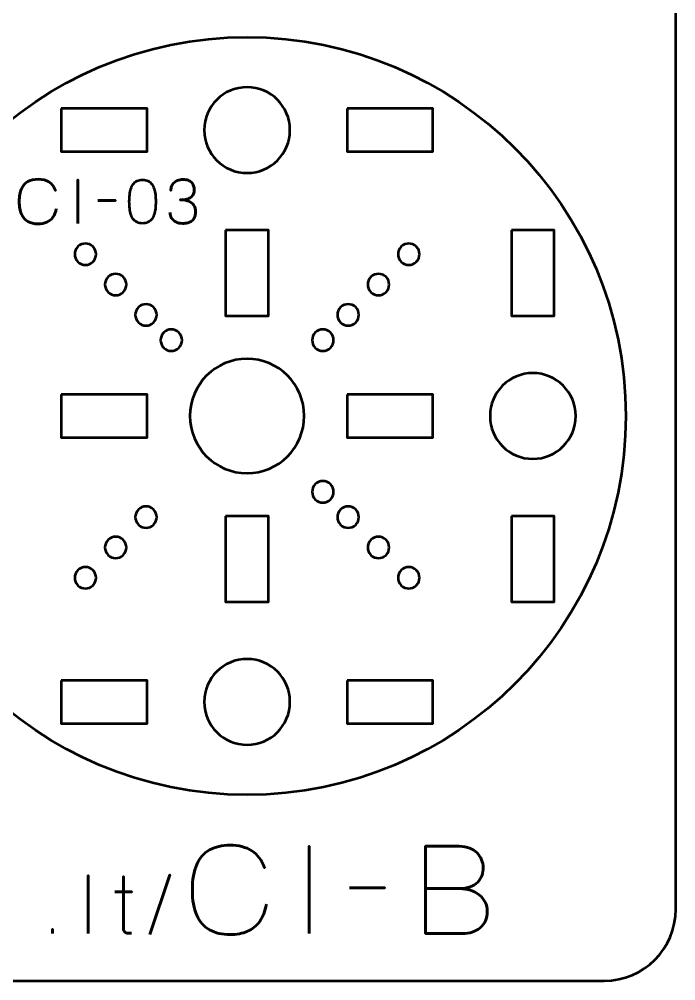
# Model space of a CAD drawing. Header units: centimetres. Extents: x -21 to 0, y -29.7 to 0.
# Drawn here: x -4.59 to 0, y -29.7 to -22.97 of the extents above; entities that cross this region are included whole.
import ezdxf

# ---------------------------------------------------------------- set-up
doc = ezdxf.new("R2010")
doc.units = ezdxf.units.CM
doc.header["$MEASUREMENT"] = 0
doc.layers.add('Layer 1', color=7, linetype='Continuous')

msp = doc.modelspace()

# ---------------------------------------------------------------- linework, layer by layer
at = {"layer": 'Layer 1', "color": 2, "lineweight": 53}
msp.add_ellipse((-3, -25.75), major_axis=(0, 2.65), ratio=1, dxfattribs=at)
at = {"layer": 'Layer 1', "color": 22, "lineweight": 53}
msp.add_open_spline([(-21.00003, -29.19995), (-21.00003, -29.19995), (-21.00003, -0.49992), (-21.00003, -0.49992), (-21.00003, -0.49992), (-21.00003, -0.22295), (-20.77694, 0.00004), (-20.49994, 0.00004), (-20.49994, 0.00004), (-20.49994, 0.00004), (-0.50008, 0.00004), (-0.50008, 0.00004), (-0.50008, 0.00004), (-0.22294, 0.00004), (0.00002, -0.22295), (0.00002, -0.49992), (0.00002, -0.49992), (0.00002, -0.49992), (0.00002, -29.19995), (0.00002, -29.19995), (0.00002, -29.19995), (0.00002, -29.47695), (-0.22294, -29.70004), (-0.50008, -29.70004), (-0.50008, -29.70004), (-0.50008, -29.70004), (-20.49994, -29.70004), (-20.49994, -29.70004), (-20.49994, -29.70004), (-20.77694, -29.70004), (-21.00003, -29.47695), (-21.00003, -29.19995)], degree=3, knots=[0, 0, 0, 0, 0.125, 0.125, 0.125, 0.125, 0.25, 0.25, 0.25, 0.25, 0.375, 0.375, 0.375, 0.375, 0.5, 0.5, 0.5, 0.5, 0.625, 0.625, 0.625, 0.625, 0.75, 0.75, 0.75, 0.75, 0.875, 0.875, 0.875, 0.875, 1, 1, 1, 1], dxfattribs=at)
at = {"layer": 'Layer 1', "lineweight": 53}
for points in [[(-2.69997, -23.75), (-2.69997, -23.91563), (-2.83431, -24.05001), (-2.99996, -24.05001), (-2.99996, -24.05001), (-3.16559, -24.05001), (-3.29997, -23.91563), (-3.29997, -23.75), (-3.29997, -23.75), (-3.29997, -23.58423), (-3.16559, -23.45), (-2.99996, -23.45), (-2.99996, -23.45), (-2.83431, -23.45), (-2.69997, -23.58423), (-2.69997, -23.75)], [(-4.29999, -23.59993), (-4.29999, -23.59993), (-3.69998, -23.59993), (-3.69998, -23.59993), (-3.69998, -23.59993), (-3.69998, -23.59993), (-3.69998, -23.89993), (-3.69998, -23.89993), (-3.69998, -23.89993), (-3.69998, -23.89993), (-4.29999, -23.89993), (-4.29999, -23.89993), (-4.29999, -23.89993), (-4.29999, -23.89993), (-4.29999, -23.59993), (-4.29999, -23.59993)], [(-2.29992, -23.59993), (-2.29992, -23.59993), (-1.69992, -23.59993), (-1.69992, -23.59993), (-1.69992, -23.59993), (-1.69992, -23.59993), (-1.69992, -23.89993), (-1.69992, -23.89993), (-1.69992, -23.89993), (-1.69992, -23.89993), (-2.29992, -23.89993), (-2.29992, -23.89993), (-2.29992, -23.89993), (-2.29992, -23.89993), (-2.29992, -23.59993), (-2.29992, -23.59993)], [(-3.15004, -24.44991), (-3.15004, -24.44991), (-2.85004, -24.44991), (-2.85004, -24.44991), (-2.85004, -24.44991), (-2.85004, -24.44991), (-2.85004, -25.04992), (-2.85004, -25.04992), (-2.85004, -25.04992), (-2.85004, -25.04992), (-3.15004, -25.04992), (-3.15004, -25.04992), (-3.15004, -25.04992), (-3.15004, -25.04992), (-3.15004, -24.44991), (-3.15004, -24.44991)], [(-1.14994, -24.44991), (-1.14994, -24.44991), (-0.84993, -24.44991), (-0.84993, -24.44991), (-0.84993, -24.44991), (-0.84993, -24.44991), (-0.84993, -25.04992), (-0.84993, -25.04992), (-0.84993, -25.04992), (-0.84993, -25.04992), (-1.14994, -25.04992), (-1.14994, -25.04992), (-1.14994, -25.04992), (-1.14994, -25.04992), (-1.14994, -24.44991), (-1.14994, -24.44991)], [(-2.59996, -25.74994), (-2.59996, -25.97082), (-2.77908, -26.14994), (-2.99996, -26.14994), (-2.99996, -26.14994), (-3.2208, -26.14994), (-3.39998, -25.97082), (-3.39998, -25.74994), (-3.39998, -25.74994), (-3.39998, -25.5291), (-3.2208, -25.34992), (-2.99996, -25.34992), (-2.99996, -25.34992), (-2.77908, -25.34992), (-2.59996, -25.5291), (-2.59996, -25.74994)], [(-0.7, -25.74994), (-0.7, -25.91559), (-0.83424, -26.04993), (-1.00001, -26.04993), (-1.00001, -26.04993), (-1.16567, -26.04993), (-1.30001, -25.91559), (-1.30001, -25.74994), (-1.30001, -25.74994), (-1.30001, -25.58431), (-1.16567, -25.44993), (-1.00001, -25.44993), (-1.00001, -25.44993), (-0.83424, -25.44993), (-0.7, -25.58431), (-0.7, -25.74994)], [(-4.29999, -25.59986), (-4.29999, -25.59986), (-3.69998, -25.59986), (-3.69998, -25.59986), (-3.69998, -25.59986), (-3.69998, -25.59986), (-3.69998, -25.89986), (-3.69998, -25.89986), (-3.69998, -25.89986), (-3.69998, -25.89986), (-4.29999, -25.89986), (-4.29999, -25.89986), (-4.29999, -25.89986), (-4.29999, -25.89986), (-4.29999, -25.59986), (-4.29999, -25.59986)], [(-2.29992, -25.59986), (-2.29992, -25.59986), (-1.69992, -25.59986), (-1.69992, -25.59986), (-1.69992, -25.59986), (-1.69992, -25.59986), (-1.69992, -25.89986), (-1.69992, -25.89986), (-1.69992, -25.89986), (-1.69992, -25.89986), (-2.29992, -25.89986), (-2.29992, -25.89986), (-2.29992, -25.89986), (-2.29992, -25.89986), (-2.29992, -25.59986), (-2.29992, -25.59986)], [(-3.15004, -26.44998), (-3.15004, -26.44998), (-2.85004, -26.44998), (-2.85004, -26.44998), (-2.85004, -26.44998), (-2.85004, -26.44998), (-2.85004, -27.04998), (-2.85004, -27.04998), (-2.85004, -27.04998), (-2.85004, -27.04998), (-3.15004, -27.04998), (-3.15004, -27.04998), (-3.15004, -27.04998), (-3.15004, -27.04998), (-3.15004, -26.44998), (-3.15004, -26.44998)], [(-1.14994, -26.44998), (-1.14994, -26.44998), (-0.84993, -26.44998), (-0.84993, -26.44998), (-0.84993, -26.44998), (-0.84993, -26.44998), (-0.84993, -27.04998), (-0.84993, -27.04998), (-0.84993, -27.04998), (-0.84993, -27.04998), (-1.14994, -27.04998), (-1.14994, -27.04998), (-1.14994, -27.04998), (-1.14994, -27.04998), (-1.14994, -26.44998), (-1.14994, -26.44998)], [(-2.69997, -27.74989), (-2.69997, -27.91566), (-2.83431, -28.0499), (-2.99996, -28.0499), (-2.99996, -28.0499), (-3.16559, -28.0499), (-3.29997, -27.91566), (-3.29997, -27.74989), (-3.29997, -27.74989), (-3.29997, -27.58423), (-3.16559, -27.44989), (-2.99996, -27.44989), (-2.99996, -27.44989), (-2.83431, -27.44989), (-2.69997, -27.58423), (-2.69997, -27.74989)], [(-4.29999, -27.59996), (-4.29999, -27.59996), (-3.69998, -27.59996), (-3.69998, -27.59996), (-3.69998, -27.59996), (-3.69998, -27.59996), (-3.69998, -27.89997), (-3.69998, -27.89997), (-3.69998, -27.89997), (-3.69998, -27.89997), (-4.29999, -27.89997), (-4.29999, -27.89997), (-4.29999, -27.89997), (-4.29999, -27.89997), (-4.29999, -27.59996), (-4.29999, -27.59996)], [(-2.29992, -27.59996), (-2.29992, -27.59996), (-1.69992, -27.59996), (-1.69992, -27.59996), (-1.69992, -27.59996), (-1.69992, -27.59996), (-1.69992, -27.89997), (-1.69992, -27.89997), (-1.69992, -27.89997), (-1.69992, -27.89997), (-2.29992, -27.89997), (-2.29992, -27.89997), (-2.29992, -27.89997), (-2.29992, -27.89997), (-2.29992, -27.59996), (-2.29992, -27.59996)]]:
    msp.add_open_spline(points, degree=3, knots=[0, 0, 0, 0, 0.25, 0.25, 0.25, 0.25, 0.5, 0.5, 0.5, 0.5, 0.75, 0.75, 0.75, 0.75, 1, 1, 1, 1], dxfattribs=at)
at = {"layer": 'Layer 1', "color": 30, "lineweight": 53}
for points, knots in [([(-4.33485, -24.30033), (-4.33937, -24.32453), (-4.34727, -24.3445), (-4.35835, -24.36016), (-4.35835, -24.36016), (-4.36949, -24.37576), (-4.38375, -24.38733), (-4.4011, -24.39488), (-4.4011, -24.39488), (-4.41839, -24.40243), (-4.43871, -24.40624), (-4.46185, -24.40617), (-4.46185, -24.40617), (-4.49, -24.40624), (-4.51392, -24.4008), (-4.53354, -24.38973), (-4.53354, -24.38973), (-4.55315, -24.37872), (-4.56811, -24.36172), (-4.57841, -24.33865), (-4.57841, -24.33865), (-4.58871, -24.31557), (-4.59386, -24.28601), (-4.59393, -24.24996), (-4.59393, -24.24996), (-4.59386, -24.21405), (-4.58871, -24.18455), (-4.57841, -24.16148), (-4.57841, -24.16148), (-4.56811, -24.13841), (-4.55315, -24.12134), (-4.53354, -24.11026), (-4.53354, -24.11026), (-4.51392, -24.09918), (-4.49, -24.09368), (-4.46185, -24.09375), (-4.46185, -24.09375), (-4.43172, -24.09368), (-4.40647, -24.1001), (-4.38615, -24.11301), (-4.38615, -24.11301), (-4.3659, -24.12592), (-4.35101, -24.14589), (-4.34163, -24.17291), (-4.34163, -24.17291), (-4.35101, -24.14589), (-4.3659, -24.12592), (-4.38615, -24.11301), (-4.38615, -24.11301), (-4.40647, -24.1001), (-4.43172, -24.09368), (-4.46185, -24.09375), (-4.46185, -24.09375), (-4.49, -24.09368), (-4.51392, -24.09918), (-4.53354, -24.11026), (-4.53354, -24.11026), (-4.55315, -24.12134), (-4.56811, -24.13841), (-4.57841, -24.16148), (-4.57841, -24.16148), (-4.58871, -24.18455), (-4.59386, -24.21405), (-4.59393, -24.24996), (-4.59393, -24.24996), (-4.59386, -24.28601), (-4.58871, -24.31557), (-4.57841, -24.33865), (-4.57841, -24.33865), (-4.56811, -24.36172), (-4.55315, -24.37872), (-4.53354, -24.38973), (-4.53354, -24.38973), (-4.51392, -24.4008), (-4.49, -24.40624), (-4.46185, -24.40617), (-4.46185, -24.40617), (-4.43871, -24.40624), (-4.41839, -24.40243), (-4.4011, -24.39488), (-4.4011, -24.39488), (-4.38375, -24.38733), (-4.36949, -24.37576), (-4.35835, -24.36016), (-4.35835, -24.36016), (-4.34727, -24.3445), (-4.33937, -24.32453), (-4.33485, -24.30033)], [0, 0, 0, 0, 0.0454545, 0.0454545, 0.0454545, 0.0454545, 0.0909091, 0.0909091, 0.0909091, 0.0909091, 0.1363636, 0.1363636, 0.1363636, 0.1363636, 0.1818182, 0.1818182, 0.1818182, 0.1818182, 0.2272727, 0.2272727, 0.2272727, 0.2272727, 0.2727273, 0.2727273, 0.2727273, 0.2727273, 0.3181818, 0.3181818, 0.3181818, 0.3181818, 0.3636364, 0.3636364, 0.3636364, 0.3636364, 0.4090909, 0.4090909, 0.4090909, 0.4090909, 0.4545455, 0.4545455, 0.4545455, 0.4545455, 0.5, 0.5, 0.5, 0.5, 0.5454545, 0.5454545, 0.5454545, 0.5454545, 0.5909091, 0.5909091, 0.5909091, 0.5909091, 0.6363636, 0.6363636, 0.6363636, 0.6363636, 0.6818182, 0.6818182, 0.6818182, 0.6818182, 0.7272727, 0.7272727, 0.7272727, 0.7272727, 0.7727273, 0.7727273, 0.7727273, 0.7727273, 0.8181818, 0.8181818, 0.8181818, 0.8181818, 0.8636364, 0.8636364, 0.8636364, 0.8636364, 0.9090909, 0.9090909, 0.9090909, 0.9090909, 0.9545455, 0.9545455, 0.9545455, 0.9545455, 1, 1, 1, 1]), ([(-4.18499, -24.40278), (-4.18499, -24.40278), (-4.18499, -24.09756), (-4.18499, -24.09756), (-4.18499, -24.09756), (-4.18499, -24.09756), (-4.18499, -24.40278), (-4.18499, -24.40278)], [0, 0, 0, 0, 0.5, 0.5, 0.5, 0.5, 1, 1, 1, 1]), ([(-3.7316, -24.40278), (-3.71679, -24.40271), (-3.70402, -24.4001), (-3.69336, -24.39502), (-3.69336, -24.39502), (-3.68278, -24.38994), (-3.67396, -24.38267), (-3.66691, -24.37343), (-3.66691, -24.37343), (-3.65992, -24.36412), (-3.65442, -24.35311), (-3.65033, -24.34041), (-3.65033, -24.34041), (-3.6463, -24.32771), (-3.64341, -24.31381), (-3.64179, -24.29857), (-3.64179, -24.29857), (-3.64009, -24.28333), (-3.63925, -24.26731), (-3.63932, -24.25038), (-3.63932, -24.25038), (-3.63925, -24.23352), (-3.64009, -24.2175), (-3.64179, -24.20233), (-3.64179, -24.20233), (-3.64341, -24.18716), (-3.6463, -24.17319), (-3.65033, -24.16049), (-3.65033, -24.16049), (-3.65442, -24.14786), (-3.65992, -24.13686), (-3.66691, -24.12747), (-3.66691, -24.12747), (-3.67396, -24.11816), (-3.68278, -24.11089), (-3.69336, -24.10581), (-3.69336, -24.10581), (-3.70402, -24.10066), (-3.71679, -24.09805), (-3.7316, -24.09798), (-3.7316, -24.09798), (-3.74642, -24.09805), (-3.75919, -24.10066), (-3.76985, -24.10581), (-3.76985, -24.10581), (-3.78043, -24.11089), (-3.78925, -24.11816), (-3.7963, -24.12747), (-3.7963, -24.12747), (-3.80329, -24.13686), (-3.80879, -24.14786), (-3.81288, -24.16049), (-3.81288, -24.16049), (-3.81691, -24.17319), (-3.8198, -24.18716), (-3.82142, -24.20233), (-3.82142, -24.20233), (-3.82311, -24.2175), (-3.82396, -24.23352), (-3.82389, -24.25038), (-3.82389, -24.25038), (-3.82396, -24.26731), (-3.82311, -24.28333), (-3.82142, -24.29857), (-3.82142, -24.29857), (-3.8198, -24.31381), (-3.81691, -24.32771), (-3.81288, -24.34041), (-3.81288, -24.34041), (-3.80879, -24.35311), (-3.80329, -24.36412), (-3.7963, -24.37343), (-3.7963, -24.37343), (-3.78925, -24.38267), (-3.78043, -24.38994), (-3.76985, -24.39502), (-3.76985, -24.39502), (-3.75919, -24.4001), (-3.74642, -24.40271), (-3.7316, -24.40278)], [0, 0, 0, 0, 0.05, 0.05, 0.05, 0.05, 0.1, 0.1, 0.1, 0.1, 0.15, 0.15, 0.15, 0.15, 0.2, 0.2, 0.2, 0.2, 0.25, 0.25, 0.25, 0.25, 0.3, 0.3, 0.3, 0.3, 0.35, 0.35, 0.35, 0.35, 0.4, 0.4, 0.4, 0.4, 0.45, 0.45, 0.45, 0.45, 0.5, 0.5, 0.5, 0.5, 0.55, 0.55, 0.55, 0.55, 0.6, 0.6, 0.6, 0.6, 0.65, 0.65, 0.65, 0.65, 0.7, 0.7, 0.7, 0.7, 0.75, 0.75, 0.75, 0.75, 0.8, 0.8, 0.8, 0.8, 0.85, 0.85, 0.85, 0.85, 0.9, 0.9, 0.9, 0.9, 0.95, 0.95, 0.95, 0.95, 1, 1, 1, 1]), ([(-3.7316, -24.40278), (-3.71679, -24.40271), (-3.70402, -24.4001), (-3.69336, -24.39502), (-3.69336, -24.39502), (-3.68278, -24.38994), (-3.67396, -24.38267), (-3.66691, -24.37343), (-3.66691, -24.37343), (-3.65992, -24.36412), (-3.65442, -24.35311), (-3.65033, -24.34041), (-3.65033, -24.34041), (-3.6463, -24.32771), (-3.64341, -24.31381), (-3.64179, -24.29857), (-3.64179, -24.29857), (-3.64009, -24.28333), (-3.63925, -24.26731), (-3.63932, -24.25038), (-3.63932, -24.25038), (-3.63925, -24.23352), (-3.64009, -24.2175), (-3.64179, -24.20233), (-3.64179, -24.20233), (-3.64341, -24.18716), (-3.6463, -24.17319), (-3.65033, -24.16049), (-3.65033, -24.16049), (-3.65442, -24.14786), (-3.65992, -24.13686), (-3.66691, -24.12747), (-3.66691, -24.12747), (-3.67396, -24.11816), (-3.68278, -24.11089), (-3.69336, -24.10581), (-3.69336, -24.10581), (-3.70402, -24.10066), (-3.71679, -24.09805), (-3.7316, -24.09798), (-3.7316, -24.09798), (-3.74642, -24.09805), (-3.75919, -24.10066), (-3.76985, -24.10581), (-3.76985, -24.10581), (-3.78043, -24.11089), (-3.78925, -24.11816), (-3.7963, -24.12747), (-3.7963, -24.12747), (-3.80329, -24.13686), (-3.80879, -24.14786), (-3.81288, -24.16049), (-3.81288, -24.16049), (-3.81691, -24.17319), (-3.8198, -24.18716), (-3.82142, -24.20233), (-3.82142, -24.20233), (-3.82311, -24.2175), (-3.82396, -24.23352), (-3.82389, -24.25038), (-3.82389, -24.25038), (-3.82396, -24.26731), (-3.82311, -24.28333), (-3.82142, -24.29857), (-3.82142, -24.29857), (-3.8198, -24.31381), (-3.81691, -24.32771), (-3.81288, -24.34041), (-3.81288, -24.34041), (-3.80879, -24.35311), (-3.80329, -24.36412), (-3.7963, -24.37343), (-3.7963, -24.37343), (-3.78925, -24.38267), (-3.78043, -24.38994), (-3.76985, -24.39502), (-3.76985, -24.39502), (-3.75919, -24.4001), (-3.74642, -24.40271), (-3.7316, -24.40278)], [0, 0, 0, 0, 0.05, 0.05, 0.05, 0.05, 0.1, 0.1, 0.1, 0.1, 0.15, 0.15, 0.15, 0.15, 0.2, 0.2, 0.2, 0.2, 0.25, 0.25, 0.25, 0.25, 0.3, 0.3, 0.3, 0.3, 0.35, 0.35, 0.35, 0.35, 0.4, 0.4, 0.4, 0.4, 0.45, 0.45, 0.45, 0.45, 0.5, 0.5, 0.5, 0.5, 0.55, 0.55, 0.55, 0.55, 0.6, 0.6, 0.6, 0.6, 0.65, 0.65, 0.65, 0.65, 0.7, 0.7, 0.7, 0.7, 0.75, 0.75, 0.75, 0.75, 0.8, 0.8, 0.8, 0.8, 0.85, 0.85, 0.85, 0.85, 0.9, 0.9, 0.9, 0.9, 0.95, 0.95, 0.95, 0.95, 1, 1, 1, 1]), ([(-3.53899, -24.32616), (-3.53892, -24.3414), (-3.53539, -24.35466), (-3.52841, -24.36616), (-3.52841, -24.36616), (-3.52142, -24.37759), (-3.51147, -24.38655), (-3.49849, -24.39297), (-3.49849, -24.39297), (-3.48551, -24.39939), (-3.46992, -24.40264), (-3.45178, -24.40278), (-3.45178, -24.40278), (-3.43817, -24.40278), (-3.42582, -24.40137), (-3.4146, -24.39841), (-3.4146, -24.39841), (-3.40345, -24.39544), (-3.39386, -24.39086), (-3.38574, -24.38458), (-3.38574, -24.38458), (-3.37763, -24.3783), (-3.37142, -24.37018), (-3.36698, -24.36031), (-3.36698, -24.36031), (-3.3626, -24.35036), (-3.36042, -24.33843), (-3.36035, -24.32446), (-3.36035, -24.32446), (-3.36027, -24.30584), (-3.36408, -24.2901), (-3.37163, -24.27733), (-3.37163, -24.27733), (-3.37918, -24.26456), (-3.3909, -24.25497), (-3.40663, -24.24841), (-3.40663, -24.24841), (-3.42236, -24.24184), (-3.44254, -24.23853), (-3.46702, -24.23853), (-3.46702, -24.23853), (-3.44875, -24.2386), (-3.43344, -24.23691), (-3.42095, -24.23345), (-3.42095, -24.23345), (-3.40853, -24.22999), (-3.39859, -24.22512), (-3.39111, -24.21877), (-3.39111, -24.21877), (-3.38363, -24.21249), (-3.3782, -24.20501), (-3.37495, -24.19641), (-3.37495, -24.19641), (-3.37163, -24.18787), (-3.37001, -24.17849), (-3.37008, -24.16826), (-3.37008, -24.16826), (-3.37001, -24.15802), (-3.37142, -24.14857), (-3.37424, -24.13982), (-3.37424, -24.13982), (-3.377, -24.13107), (-3.38151, -24.12338), (-3.38765, -24.11682), (-3.38765, -24.11682), (-3.39379, -24.11026), (-3.4019, -24.10511), (-3.41185, -24.10144), (-3.41185, -24.10144), (-3.42187, -24.09777), (-3.43408, -24.09594), (-3.4484, -24.09587), (-3.4484, -24.09587), (-3.46265, -24.09594), (-3.47514, -24.09805), (-3.48572, -24.10215), (-3.48572, -24.10215), (-3.49638, -24.10624), (-3.50512, -24.11181), (-3.51218, -24.11894), (-3.51218, -24.11894), (-3.51916, -24.12606), (-3.52439, -24.13418), (-3.52784, -24.14335), (-3.52784, -24.14335), (-3.53137, -24.15252), (-3.53306, -24.16226), (-3.53306, -24.17249), (-3.53306, -24.17249), (-3.53306, -24.16226), (-3.53137, -24.15252), (-3.52784, -24.14335), (-3.52784, -24.14335), (-3.52439, -24.13418), (-3.51916, -24.12606), (-3.51218, -24.11894), (-3.51218, -24.11894), (-3.50512, -24.11181), (-3.49638, -24.10624), (-3.48572, -24.10215), (-3.48572, -24.10215), (-3.47514, -24.09805), (-3.46265, -24.09594), (-3.4484, -24.09587), (-3.4484, -24.09587), (-3.43408, -24.09594), (-3.42187, -24.09777), (-3.41185, -24.10144), (-3.41185, -24.10144), (-3.4019, -24.10511), (-3.39379, -24.11026), (-3.38765, -24.11682), (-3.38765, -24.11682), (-3.38151, -24.12338), (-3.377, -24.13107), (-3.37424, -24.13982), (-3.37424, -24.13982), (-3.37142, -24.14857), (-3.37001, -24.15802), (-3.37008, -24.16826), (-3.37008, -24.16826), (-3.37001, -24.17849), (-3.37163, -24.18787), (-3.37495, -24.19641), (-3.37495, -24.19641), (-3.3782, -24.20501), (-3.38363, -24.21249), (-3.39111, -24.21877), (-3.39111, -24.21877), (-3.39859, -24.22512), (-3.40853, -24.22999), (-3.42095, -24.23345), (-3.42095, -24.23345), (-3.43344, -24.23691), (-3.44875, -24.2386), (-3.46702, -24.23853), (-3.46702, -24.23853), (-3.44254, -24.23853), (-3.42236, -24.24184), (-3.40663, -24.24841), (-3.40663, -24.24841), (-3.3909, -24.25497), (-3.37918, -24.26456), (-3.37163, -24.27733), (-3.37163, -24.27733), (-3.36408, -24.2901), (-3.36027, -24.30584), (-3.36035, -24.32446), (-3.36035, -24.32446), (-3.36042, -24.33843), (-3.3626, -24.35036), (-3.36698, -24.36031), (-3.36698, -24.36031), (-3.37142, -24.37018), (-3.37763, -24.3783), (-3.38574, -24.38458), (-3.38574, -24.38458), (-3.39386, -24.39086), (-3.40345, -24.39544), (-3.4146, -24.39841), (-3.4146, -24.39841), (-3.42582, -24.40137), (-3.43817, -24.40278), (-3.45178, -24.40278), (-3.45178, -24.40278), (-3.46992, -24.40264), (-3.48551, -24.39939), (-3.49849, -24.39297), (-3.49849, -24.39297), (-3.51147, -24.38655), (-3.52142, -24.37759), (-3.52841, -24.36616), (-3.52841, -24.36616), (-3.53539, -24.35466), (-3.53892, -24.3414), (-3.53899, -24.32616)], [0, 0, 0, 0, 0.0227273, 0.0227273, 0.0227273, 0.0227273, 0.0454545, 0.0454545, 0.0454545, 0.0454545, 0.0681818, 0.0681818, 0.0681818, 0.0681818, 0.0909091, 0.0909091, 0.0909091, 0.0909091, 0.1136364, 0.1136364, 0.1136364, 0.1136364, 0.1363636, 0.1363636, 0.1363636, 0.1363636, 0.1590909, 0.1590909, 0.1590909, 0.1590909, 0.1818182, 0.1818182, 0.1818182, 0.1818182, 0.2045455, 0.2045455, 0.2045455, 0.2045455, 0.2272727, 0.2272727, 0.2272727, 0.2272727, 0.25, 0.25, 0.25, 0.25, 0.2727273, 0.2727273, 0.2727273, 0.2727273, 0.2954545, 0.2954545, 0.2954545, 0.2954545, 0.3181818, 0.3181818, 0.3181818, 0.3181818, 0.3409091, 0.3409091, 0.3409091, 0.3409091, 0.3636364, 0.3636364, 0.3636364, 0.3636364, 0.3863636, 0.3863636, 0.3863636, 0.3863636, 0.4090909, 0.4090909, 0.4090909, 0.4090909, 0.4318182, 0.4318182, 0.4318182, 0.4318182, 0.4545455, 0.4545455, 0.4545455, 0.4545455, 0.4772727, 0.4772727, 0.4772727, 0.4772727, 0.5, 0.5, 0.5, 0.5, 0.5227273, 0.5227273, 0.5227273, 0.5227273, 0.5454545, 0.5454545, 0.5454545, 0.5454545, 0.5681818, 0.5681818, 0.5681818, 0.5681818, 0.5909091, 0.5909091, 0.5909091, 0.5909091, 0.6136364, 0.6136364, 0.6136364, 0.6136364, 0.6363636, 0.6363636, 0.6363636, 0.6363636, 0.6590909, 0.6590909, 0.6590909, 0.6590909, 0.6818182, 0.6818182, 0.6818182, 0.6818182, 0.7045455, 0.7045455, 0.7045455, 0.7045455, 0.7272727, 0.7272727, 0.7272727, 0.7272727, 0.75, 0.75, 0.75, 0.75, 0.7727273, 0.7727273, 0.7727273, 0.7727273, 0.7954545, 0.7954545, 0.7954545, 0.7954545, 0.8181818, 0.8181818, 0.8181818, 0.8181818, 0.8409091, 0.8409091, 0.8409091, 0.8409091, 0.8636364, 0.8636364, 0.8636364, 0.8636364, 0.8863636, 0.8863636, 0.8863636, 0.8863636, 0.9090909, 0.9090909, 0.9090909, 0.9090909, 0.9318182, 0.9318182, 0.9318182, 0.9318182, 0.9545455, 0.9545455, 0.9545455, 0.9545455, 0.9772727, 0.9772727, 0.9772727, 0.9772727, 1, 1, 1, 1]), ([(-4.04402, -24.24318), (-4.04402, -24.24318), (-3.92083, -24.24318), (-3.92083, -24.24318), (-3.92083, -24.24318), (-3.92083, -24.24318), (-4.04402, -24.24318), (-4.04402, -24.24318)], [0, 0, 0, 0, 0.5, 0.5, 0.5, 0.5, 1, 1, 1, 1]), ([(-2.86483, -29.16503), (-2.87386, -29.21343), (-2.88966, -29.25336), (-2.91182, -29.28469), (-2.91182, -29.28469), (-2.93411, -29.31587), (-2.96262, -29.33902), (-2.99733, -29.35412), (-2.99733, -29.35412), (-3.0319, -29.36921), (-3.07254, -29.37683), (-3.11883, -29.37669), (-3.11883, -29.37669), (-3.17513, -29.37683), (-3.22297, -29.36597), (-3.2622, -29.34381), (-3.2622, -29.34381), (-3.30143, -29.3218), (-3.33134, -29.28779), (-3.35195, -29.24165), (-3.35195, -29.24165), (-3.37255, -29.19551), (-3.38285, -29.13638), (-3.38299, -29.06427), (-3.38299, -29.06427), (-3.38285, -28.99245), (-3.37255, -28.93346), (-3.35195, -28.88732), (-3.35195, -28.88732), (-3.33134, -28.84117), (-3.30143, -28.80703), (-3.2622, -28.78487), (-3.2622, -28.78487), (-3.22297, -28.76272), (-3.17513, -28.75171), (-3.11883, -28.75185), (-3.11883, -28.75185), (-3.05857, -28.75171), (-3.00806, -28.76455), (-2.96742, -28.79037), (-2.96742, -28.79037), (-2.92692, -28.8162), (-2.89714, -28.85613), (-2.87837, -28.91018), (-2.87837, -28.91018), (-2.89714, -28.85613), (-2.92692, -28.8162), (-2.96742, -28.79037), (-2.96742, -28.79037), (-3.00806, -28.76455), (-3.05857, -28.75171), (-3.11883, -28.75185), (-3.11883, -28.75185), (-3.17513, -28.75171), (-3.22297, -28.76272), (-3.2622, -28.78487), (-3.2622, -28.78487), (-3.30143, -28.80703), (-3.33134, -28.84117), (-3.35195, -28.88732), (-3.35195, -28.88732), (-3.37255, -28.93346), (-3.38285, -28.99245), (-3.38299, -29.06427), (-3.38299, -29.06427), (-3.38285, -29.13638), (-3.37255, -29.19551), (-3.35195, -29.24165), (-3.35195, -29.24165), (-3.33134, -29.28779), (-3.30143, -29.3218), (-3.2622, -29.34381), (-3.2622, -29.34381), (-3.22297, -29.36597), (-3.17513, -29.37683), (-3.11883, -29.37669), (-3.11883, -29.37669), (-3.07254, -29.37683), (-3.0319, -29.36921), (-2.99733, -29.35412), (-2.99733, -29.35412), (-2.96262, -29.33902), (-2.93411, -29.31587), (-2.91182, -29.28469), (-2.91182, -29.28469), (-2.88966, -29.25336), (-2.87386, -29.21343), (-2.86483, -29.16503)], [0, 0, 0, 0, 0.0454545, 0.0454545, 0.0454545, 0.0454545, 0.0909091, 0.0909091, 0.0909091, 0.0909091, 0.1363636, 0.1363636, 0.1363636, 0.1363636, 0.1818182, 0.1818182, 0.1818182, 0.1818182, 0.2272727, 0.2272727, 0.2272727, 0.2272727, 0.2727273, 0.2727273, 0.2727273, 0.2727273, 0.3181818, 0.3181818, 0.3181818, 0.3181818, 0.3636364, 0.3636364, 0.3636364, 0.3636364, 0.4090909, 0.4090909, 0.4090909, 0.4090909, 0.4545455, 0.4545455, 0.4545455, 0.4545455, 0.5, 0.5, 0.5, 0.5, 0.5454545, 0.5454545, 0.5454545, 0.5454545, 0.5909091, 0.5909091, 0.5909091, 0.5909091, 0.6363636, 0.6363636, 0.6363636, 0.6363636, 0.6818182, 0.6818182, 0.6818182, 0.6818182, 0.7272727, 0.7272727, 0.7272727, 0.7272727, 0.7727273, 0.7727273, 0.7727273, 0.7727273, 0.8181818, 0.8181818, 0.8181818, 0.8181818, 0.8636364, 0.8636364, 0.8636364, 0.8636364, 0.9090909, 0.9090909, 0.9090909, 0.9090909, 0.9545455, 0.9545455, 0.9545455, 0.9545455, 1, 1, 1, 1]), ([(-2.56511, -29.36992), (-2.56511, -29.36992), (-2.56511, -28.75947), (-2.56511, -28.75947), (-2.56511, -28.75947), (-2.56511, -28.75947), (-2.56511, -29.36992), (-2.56511, -29.36992)], [0, 0, 0, 0, 0.5, 0.5, 0.5, 0.5, 1, 1, 1, 1]), ([(-1.75146, -29.05581), (-1.75146, -29.05581), (-1.51693, -29.05581), (-1.51693, -29.05581), (-1.51693, -29.05581), (-1.48645, -29.05566), (-1.46049, -29.05143), (-1.43861, -29.04311), (-1.43861, -29.04311), (-1.41688, -29.03492), (-1.39924, -29.02377), (-1.38556, -29.0098), (-1.38556, -29.0098), (-1.37187, -28.99583), (-1.36199, -28.98003), (-1.35578, -28.96253), (-1.35578, -28.96253), (-1.34971, -28.94517), (-1.34689, -28.92711), (-1.3476, -28.90848), (-1.3476, -28.90848), (-1.34844, -28.88986), (-1.3524, -28.8718), (-1.35945, -28.85416), (-1.35945, -28.85416), (-1.36637, -28.83652), (-1.37681, -28.82057), (-1.3905, -28.80632), (-1.3905, -28.80632), (-1.40418, -28.79207), (-1.42126, -28.78078), (-1.442, -28.77245), (-1.442, -28.77245), (-1.46274, -28.76399), (-1.48716, -28.75961), (-1.51524, -28.75947), (-1.51524, -28.75947), (-1.51524, -28.75947), (-1.75146, -28.75947), (-1.75146, -28.75947), (-1.75146, -28.75947), (-1.75146, -28.75947), (-1.75146, -29.36992), (-1.75146, -29.36992), (-1.75146, -29.36992), (-1.75146, -29.36992), (-1.49153, -29.36992), (-1.49153, -29.36992), (-1.49153, -29.36992), (-1.46726, -29.36992), (-1.44468, -29.36639), (-1.4238, -29.35948), (-1.4238, -29.35948), (-1.40291, -29.35242), (-1.38471, -29.3424), (-1.36891, -29.329), (-1.36891, -29.329), (-1.35324, -29.31573), (-1.34097, -29.29965), (-1.33222, -29.2806), (-1.33222, -29.2806), (-1.32347, -29.26155), (-1.31895, -29.23996), (-1.31881, -29.21583), (-1.31881, -29.21583), (-1.31938, -29.19155), (-1.32446, -29.16968), (-1.33419, -29.15007), (-1.33419, -29.15007), (-1.34393, -29.13045), (-1.35748, -29.11366), (-1.37497, -29.09955), (-1.37497, -29.09955), (-1.39247, -29.08558), (-1.41336, -29.07471), (-1.43734, -29.06724), (-1.43734, -29.06724), (-1.46133, -29.05976), (-1.48786, -29.05595), (-1.51693, -29.05581), (-1.51693, -29.05581), (-1.48786, -29.05595), (-1.46133, -29.05976), (-1.43734, -29.06724), (-1.43734, -29.06724), (-1.41336, -29.07471), (-1.39247, -29.08558), (-1.37497, -29.09955), (-1.37497, -29.09955), (-1.35748, -29.11366), (-1.34393, -29.13045), (-1.33419, -29.15007), (-1.33419, -29.15007), (-1.32446, -29.16968), (-1.31938, -29.19155), (-1.31881, -29.21583), (-1.31881, -29.21583), (-1.31895, -29.23996), (-1.32347, -29.26155), (-1.33222, -29.2806), (-1.33222, -29.2806), (-1.34097, -29.29965), (-1.35324, -29.31573), (-1.36891, -29.329), (-1.36891, -29.329), (-1.38471, -29.3424), (-1.40291, -29.35242), (-1.4238, -29.35948), (-1.4238, -29.35948), (-1.44468, -29.36639), (-1.46726, -29.36992), (-1.49153, -29.36992), (-1.49153, -29.36992), (-1.49153, -29.36992), (-1.75146, -29.36992), (-1.75146, -29.36992), (-1.75146, -29.36992), (-1.75146, -29.36992), (-1.75146, -28.75947), (-1.75146, -28.75947), (-1.75146, -28.75947), (-1.75146, -28.75947), (-1.51524, -28.75947), (-1.51524, -28.75947), (-1.51524, -28.75947), (-1.48716, -28.75961), (-1.46274, -28.76399), (-1.442, -28.77245), (-1.442, -28.77245), (-1.42126, -28.78078), (-1.40418, -28.79207), (-1.3905, -28.80632), (-1.3905, -28.80632), (-1.37681, -28.82057), (-1.36637, -28.83652), (-1.35945, -28.85416), (-1.35945, -28.85416), (-1.3524, -28.8718), (-1.34844, -28.88986), (-1.3476, -28.90848), (-1.3476, -28.90848), (-1.34689, -28.92711), (-1.34971, -28.94517), (-1.35578, -28.96253), (-1.35578, -28.96253), (-1.36199, -28.98003), (-1.37187, -28.99583), (-1.38556, -29.0098), (-1.38556, -29.0098), (-1.39924, -29.02377), (-1.41688, -29.03492), (-1.43861, -29.04311), (-1.43861, -29.04311), (-1.46049, -29.05143), (-1.48645, -29.05566), (-1.51693, -29.05581), (-1.51693, -29.05581), (-1.51693, -29.05581), (-1.75146, -29.05581), (-1.75146, -29.05581)], [0, 0, 0, 0, 0.025, 0.025, 0.025, 0.025, 0.05, 0.05, 0.05, 0.05, 0.075, 0.075, 0.075, 0.075, 0.1, 0.1, 0.1, 0.1, 0.125, 0.125, 0.125, 0.125, 0.15, 0.15, 0.15, 0.15, 0.175, 0.175, 0.175, 0.175, 0.2, 0.2, 0.2, 0.2, 0.225, 0.225, 0.225, 0.225, 0.25, 0.25, 0.25, 0.25, 0.275, 0.275, 0.275, 0.275, 0.3, 0.3, 0.3, 0.3, 0.325, 0.325, 0.325, 0.325, 0.35, 0.35, 0.35, 0.35, 0.375, 0.375, 0.375, 0.375, 0.4, 0.4, 0.4, 0.4, 0.425, 0.425, 0.425, 0.425, 0.45, 0.45, 0.45, 0.45, 0.475, 0.475, 0.475, 0.475, 0.5, 0.5, 0.5, 0.5, 0.525, 0.525, 0.525, 0.525, 0.55, 0.55, 0.55, 0.55, 0.575, 0.575, 0.575, 0.575, 0.6, 0.6, 0.6, 0.6, 0.625, 0.625, 0.625, 0.625, 0.65, 0.65, 0.65, 0.65, 0.675, 0.675, 0.675, 0.675, 0.7, 0.7, 0.7, 0.7, 0.725, 0.725, 0.725, 0.725, 0.75, 0.75, 0.75, 0.75, 0.775, 0.775, 0.775, 0.775, 0.8, 0.8, 0.8, 0.8, 0.825, 0.825, 0.825, 0.825, 0.85, 0.85, 0.85, 0.85, 0.875, 0.875, 0.875, 0.875, 0.9, 0.9, 0.9, 0.9, 0.925, 0.925, 0.925, 0.925, 0.95, 0.95, 0.95, 0.95, 0.975, 0.975, 0.975, 0.975, 1, 1, 1, 1]), ([(-4.11282, -29.36992), (-4.11282, -29.36992), (-4.11282, -28.96296), (-4.11282, -28.96296), (-4.11282, -28.96296), (-4.11282, -28.96296), (-4.11282, -29.36992), (-4.11282, -29.36992)], [0, 0, 0, 0, 0.5, 0.5, 0.5, 0.5, 1, 1, 1, 1]), ([(-3.80802, -29.3671), (-3.81498, -29.36766), (-3.82194, -29.36785), (-3.82872, -29.36766), (-3.82872, -29.36766), (-3.83549, -29.36747), (-3.84161, -29.36644), (-3.84716, -29.36437), (-3.84716, -29.36437), (-3.85271, -29.36239), (-3.85713, -29.35882), (-3.86051, -29.35374), (-3.86051, -29.35374), (-3.86381, -29.34866), (-3.8655, -29.34142), (-3.86559, -29.3321), (-3.86559, -29.3321), (-3.86559, -29.32768), (-3.86559, -29.32016), (-3.86559, -29.30962), (-3.86559, -29.30962), (-3.86559, -29.29899), (-3.86559, -29.28619), (-3.86559, -29.27105), (-3.86559, -29.27105), (-3.86559, -29.2559), (-3.86559, -29.23935), (-3.86559, -29.22138), (-3.86559, -29.22138), (-3.86559, -29.20341), (-3.86559, -29.18488), (-3.86559, -29.16569), (-3.86559, -29.16569), (-3.86559, -29.1465), (-3.86559, -29.12759), (-3.86559, -29.10887), (-3.86559, -29.10887), (-3.86559, -29.09015), (-3.86559, -29.07255), (-3.86559, -29.056), (-3.86559, -29.056), (-3.86559, -29.03944), (-3.86559, -29.02476), (-3.86559, -29.01207), (-3.86559, -29.01207), (-3.86559, -28.99927), (-3.86559, -28.9893), (-3.86559, -28.98196), (-3.86559, -28.98196), (-3.86559, -28.97472), (-3.86559, -28.97095), (-3.86559, -28.97086), (-3.86559, -28.97086), (-3.86559, -28.97095), (-3.86559, -28.97472), (-3.86559, -28.98196), (-3.86559, -28.98196), (-3.86559, -28.9893), (-3.86559, -28.99927), (-3.86559, -29.01207), (-3.86559, -29.01207), (-3.86559, -29.02476), (-3.86559, -29.03944), (-3.86559, -29.056), (-3.86559, -29.056), (-3.86559, -29.07255), (-3.86559, -29.09015), (-3.86559, -29.10887), (-3.86559, -29.10887), (-3.86559, -29.12759), (-3.86559, -29.1465), (-3.86559, -29.16569), (-3.86559, -29.16569), (-3.86559, -29.18488), (-3.86559, -29.20341), (-3.86559, -29.22138), (-3.86559, -29.22138), (-3.86559, -29.23935), (-3.86559, -29.2559), (-3.86559, -29.27105), (-3.86559, -29.27105), (-3.86559, -29.28619), (-3.86559, -29.29899), (-3.86559, -29.30962), (-3.86559, -29.30962), (-3.86559, -29.32016), (-3.86559, -29.32768), (-3.86559, -29.3321), (-3.86559, -29.3321), (-3.8655, -29.34142), (-3.86381, -29.34866), (-3.86051, -29.35374), (-3.86051, -29.35374), (-3.85713, -29.35882), (-3.85271, -29.36239), (-3.84716, -29.36437), (-3.84716, -29.36437), (-3.84161, -29.36644), (-3.83549, -29.36747), (-3.82872, -29.36766), (-3.82872, -29.36766), (-3.82194, -29.36785), (-3.81498, -29.36766), (-3.80802, -29.3671)], [0, 0, 0, 0, 0.0384615, 0.0384615, 0.0384615, 0.0384615, 0.0769231, 0.0769231, 0.0769231, 0.0769231, 0.1153846, 0.1153846, 0.1153846, 0.1153846, 0.1538462, 0.1538462, 0.1538462, 0.1538462, 0.1923077, 0.1923077, 0.1923077, 0.1923077, 0.2307692, 0.2307692, 0.2307692, 0.2307692, 0.2692308, 0.2692308, 0.2692308, 0.2692308, 0.3076923, 0.3076923, 0.3076923, 0.3076923, 0.3461538, 0.3461538, 0.3461538, 0.3461538, 0.3846154, 0.3846154, 0.3846154, 0.3846154, 0.4230769, 0.4230769, 0.4230769, 0.4230769, 0.4615385, 0.4615385, 0.4615385, 0.4615385, 0.5, 0.5, 0.5, 0.5, 0.5384615, 0.5384615, 0.5384615, 0.5384615, 0.5769231, 0.5769231, 0.5769231, 0.5769231, 0.6153846, 0.6153846, 0.6153846, 0.6153846, 0.6538462, 0.6538462, 0.6538462, 0.6538462, 0.6923077, 0.6923077, 0.6923077, 0.6923077, 0.7307692, 0.7307692, 0.7307692, 0.7307692, 0.7692308, 0.7692308, 0.7692308, 0.7692308, 0.8076923, 0.8076923, 0.8076923, 0.8076923, 0.8461538, 0.8461538, 0.8461538, 0.8461538, 0.8846154, 0.8846154, 0.8846154, 0.8846154, 0.9230769, 0.9230769, 0.9230769, 0.9230769, 0.9615385, 0.9615385, 0.9615385, 0.9615385, 1, 1, 1, 1]), ([(-3.67989, -29.37556), (-3.67989, -29.37556), (-3.5416, -28.95901), (-3.5416, -28.95901), (-3.5416, -28.95901), (-3.5416, -28.95901), (-3.67989, -29.37556), (-3.67989, -29.37556)], [0, 0, 0, 0, 0.5, 0.5, 0.5, 0.5, 1, 1, 1, 1]), ([(-2.28317, -29.05073), (-2.28317, -29.05073), (-2.03679, -29.05073), (-2.03679, -29.05073), (-2.03679, -29.05073), (-2.03679, -29.05073), (-2.28317, -29.05073), (-2.28317, -29.05073)], [0, 0, 0, 0, 0.5, 0.5, 0.5, 0.5, 1, 1, 1, 1]), ([(-3.92486, -29.07754), (-3.92486, -29.07754), (-3.80689, -29.07754), (-3.80689, -29.07754), (-3.80689, -29.07754), (-3.80689, -29.07754), (-3.92486, -29.07754), (-3.92486, -29.07754)], [0, 0, 0, 0, 0.5, 0.5, 0.5, 0.5, 1, 1, 1, 1]), ([(-4.36174, -29.36992), (-4.36174, -29.36992), (-4.36174, -29.33888), (-4.36174, -29.33888), (-4.36174, -29.33888), (-4.36174, -29.33888), (-4.36174, -29.36992), (-4.36174, -29.36992)], [0, 0, 0, 0, 0.5, 0.5, 0.5, 0.5, 1, 1, 1, 1])]:
    msp.add_open_spline(points, degree=3, knots=knots, dxfattribs=at)
at = {"layer": 'Layer 1', "color": 250, "lineweight": 53}
for points in [[(-4.07831, -24.56557), (-4.04903, -24.59485), (-4.04903, -24.64236), (-4.07831, -24.67164), (-4.07831, -24.67164), (-4.10759, -24.70092), (-4.15509, -24.70092), (-4.18437, -24.67164), (-4.18437, -24.67164), (-4.21365, -24.64236), (-4.21365, -24.59485), (-4.18437, -24.56557), (-4.18437, -24.56557), (-4.15509, -24.53629), (-4.10759, -24.53629), (-4.07831, -24.56557)], [(-1.81557, -24.67164), (-1.84485, -24.70092), (-1.89235, -24.70092), (-1.92163, -24.67164), (-1.92163, -24.67164), (-1.95091, -24.64236), (-1.95091, -24.59485), (-1.92163, -24.56557), (-1.92163, -24.56557), (-1.89235, -24.53629), (-1.84485, -24.53629), (-1.81557, -24.56557), (-1.81557, -24.56557), (-1.78629, -24.59485), (-1.78629, -24.64236), (-1.81557, -24.67164)], [(-3.86618, -24.7777), (-3.8369, -24.80698), (-3.8369, -24.85449), (-3.86618, -24.88377), (-3.86618, -24.88377), (-3.89546, -24.91305), (-3.94296, -24.91305), (-3.97224, -24.88377), (-3.97224, -24.88377), (-4.00152, -24.85449), (-4.00152, -24.80698), (-3.97224, -24.7777), (-3.97224, -24.7777), (-3.94296, -24.74842), (-3.89546, -24.74842), (-3.86618, -24.7777)], [(-2.0277, -24.88377), (-2.05698, -24.91305), (-2.10448, -24.91305), (-2.13376, -24.88377), (-2.13376, -24.88377), (-2.16304, -24.85449), (-2.16304, -24.80698), (-2.13376, -24.7777), (-2.13376, -24.7777), (-2.10448, -24.74842), (-2.05698, -24.74842), (-2.0277, -24.7777), (-2.0277, -24.7777), (-1.99842, -24.80698), (-1.99842, -24.85449), (-2.0277, -24.88377)], [(-3.65404, -24.98984), (-3.62476, -25.01912), (-3.62476, -25.06662), (-3.65404, -25.0959), (-3.65404, -25.0959), (-3.68332, -25.12518), (-3.73083, -25.12518), (-3.76011, -25.0959), (-3.76011, -25.0959), (-3.78939, -25.06662), (-3.78939, -25.01912), (-3.76011, -24.98984), (-3.76011, -24.98984), (-3.73083, -24.96056), (-3.68332, -24.96056), (-3.65404, -24.98984)], [(-3.65404, -24.98984), (-3.62476, -25.01912), (-3.62476, -25.06662), (-3.65404, -25.0959), (-3.65404, -25.0959), (-3.68332, -25.12518), (-3.73083, -25.12518), (-3.76011, -25.0959), (-3.76011, -25.0959), (-3.78939, -25.06662), (-3.78939, -25.01912), (-3.76011, -24.98984), (-3.76011, -24.98984), (-3.73083, -24.96056), (-3.68332, -24.96056), (-3.65404, -24.98984)], [(-2.23983, -25.0959), (-2.26911, -25.12518), (-2.31662, -25.12518), (-2.3459, -25.0959), (-2.3459, -25.0959), (-2.37518, -25.06662), (-2.37518, -25.01912), (-2.3459, -24.98984), (-2.3459, -24.98984), (-2.31662, -24.96056), (-2.26911, -24.96056), (-2.23983, -24.98984), (-2.23983, -24.98984), (-2.21055, -25.01912), (-2.21055, -25.06662), (-2.23983, -25.0959)], [(-2.23983, -25.0959), (-2.26911, -25.12518), (-2.31662, -25.12518), (-2.3459, -25.0959), (-2.3459, -25.0959), (-2.37518, -25.06662), (-2.37518, -25.01912), (-2.3459, -24.98984), (-2.3459, -24.98984), (-2.31662, -24.96056), (-2.26911, -24.96056), (-2.23983, -24.98984), (-2.23983, -24.98984), (-2.21055, -25.01912), (-2.21055, -25.06662), (-2.23983, -25.0959)], [(-3.47727, -25.16661), (-3.44799, -25.19589), (-3.44799, -25.2434), (-3.47727, -25.27268), (-3.47727, -25.27268), (-3.50655, -25.30196), (-3.55405, -25.30196), (-3.58333, -25.27268), (-3.58333, -25.27268), (-3.61261, -25.2434), (-3.61261, -25.19589), (-3.58333, -25.16661), (-3.58333, -25.16661), (-3.55405, -25.13733), (-3.50655, -25.13733), (-3.47727, -25.16661)], [(-2.41661, -25.27268), (-2.44589, -25.30196), (-2.49339, -25.30196), (-2.52267, -25.27268), (-2.52267, -25.27268), (-2.55195, -25.2434), (-2.55195, -25.19589), (-2.52267, -25.16661), (-2.52267, -25.16661), (-2.49339, -25.13733), (-2.44589, -25.13733), (-2.41661, -25.16661), (-2.41661, -25.16661), (-2.38733, -25.19589), (-2.38733, -25.2434), (-2.41661, -25.27268)], [(-2.52267, -26.33334), (-2.55195, -26.30406), (-2.55195, -26.25655), (-2.52267, -26.22727), (-2.52267, -26.22727), (-2.49339, -26.19799), (-2.44589, -26.19799), (-2.41661, -26.22727), (-2.41661, -26.22727), (-2.38733, -26.25655), (-2.38733, -26.30406), (-2.41661, -26.33334), (-2.41661, -26.33334), (-2.44589, -26.36262), (-2.49339, -26.36262), (-2.52267, -26.33334)], [(-3.76011, -26.40405), (-3.73083, -26.37477), (-3.68332, -26.37477), (-3.65404, -26.40405), (-3.65404, -26.40405), (-3.62476, -26.43333), (-3.62476, -26.48084), (-3.65404, -26.51012), (-3.65404, -26.51012), (-3.68332, -26.5394), (-3.73083, -26.5394), (-3.76011, -26.51012), (-3.76011, -26.51012), (-3.78939, -26.48084), (-3.78939, -26.43333), (-3.76011, -26.40405)], [(-3.76011, -26.40405), (-3.73083, -26.37477), (-3.68332, -26.37477), (-3.65404, -26.40405), (-3.65404, -26.40405), (-3.62476, -26.43333), (-3.62476, -26.48084), (-3.65404, -26.51012), (-3.65404, -26.51012), (-3.68332, -26.5394), (-3.73083, -26.5394), (-3.76011, -26.51012), (-3.76011, -26.51012), (-3.78939, -26.48084), (-3.78939, -26.43333), (-3.76011, -26.40405)], [(-2.3459, -26.51012), (-2.37518, -26.48084), (-2.37518, -26.43333), (-2.3459, -26.40405), (-2.3459, -26.40405), (-2.31662, -26.37477), (-2.26911, -26.37477), (-2.23983, -26.40405), (-2.23983, -26.40405), (-2.21055, -26.43333), (-2.21055, -26.48084), (-2.23983, -26.51012), (-2.23983, -26.51012), (-2.26911, -26.5394), (-2.31662, -26.5394), (-2.3459, -26.51012)], [(-2.3459, -26.51012), (-2.37518, -26.48084), (-2.37518, -26.43333), (-2.3459, -26.40405), (-2.3459, -26.40405), (-2.31662, -26.37477), (-2.26911, -26.37477), (-2.23983, -26.40405), (-2.23983, -26.40405), (-2.21055, -26.43333), (-2.21055, -26.48084), (-2.23983, -26.51012), (-2.23983, -26.51012), (-2.26911, -26.5394), (-2.31662, -26.5394), (-2.3459, -26.51012)], [(-3.97224, -26.61618), (-3.94296, -26.5869), (-3.89546, -26.5869), (-3.86618, -26.61618), (-3.86618, -26.61618), (-3.8369, -26.64546), (-3.8369, -26.69297), (-3.86618, -26.72225), (-3.86618, -26.72225), (-3.89546, -26.75153), (-3.94296, -26.75153), (-3.97224, -26.72225), (-3.97224, -26.72225), (-4.00152, -26.69297), (-4.00152, -26.64546), (-3.97224, -26.61618)], [(-2.13376, -26.72225), (-2.16304, -26.69297), (-2.16304, -26.64546), (-2.13376, -26.61618), (-2.13376, -26.61618), (-2.10448, -26.5869), (-2.05698, -26.5869), (-2.0277, -26.61618), (-2.0277, -26.61618), (-1.99842, -26.64546), (-1.99842, -26.69297), (-2.0277, -26.72225), (-2.0277, -26.72225), (-2.05698, -26.75153), (-2.10448, -26.75153), (-2.13376, -26.72225)], [(-4.18437, -26.82831), (-4.15509, -26.79903), (-4.10759, -26.79903), (-4.07831, -26.82831), (-4.07831, -26.82831), (-4.04903, -26.85759), (-4.04903, -26.9051), (-4.07831, -26.93438), (-4.07831, -26.93438), (-4.10759, -26.96366), (-4.15509, -26.96366), (-4.18437, -26.93438), (-4.18437, -26.93438), (-4.21365, -26.9051), (-4.21365, -26.85759), (-4.18437, -26.82831)], [(-1.92163, -26.93438), (-1.95091, -26.9051), (-1.95091, -26.85759), (-1.92163, -26.82831), (-1.92163, -26.82831), (-1.89235, -26.79903), (-1.84485, -26.79903), (-1.81557, -26.82831), (-1.81557, -26.82831), (-1.78629, -26.85759), (-1.78629, -26.9051), (-1.81557, -26.93438), (-1.81557, -26.93438), (-1.84485, -26.96366), (-1.89235, -26.96366), (-1.92163, -26.93438)]]:
    msp.add_open_spline(points, degree=3, knots=[0, 0, 0, 0, 0.25, 0.25, 0.25, 0.25, 0.5, 0.5, 0.5, 0.5, 0.75, 0.75, 0.75, 0.75, 1, 1, 1, 1], dxfattribs=at)

doc.saveas('drawing.dxf')
